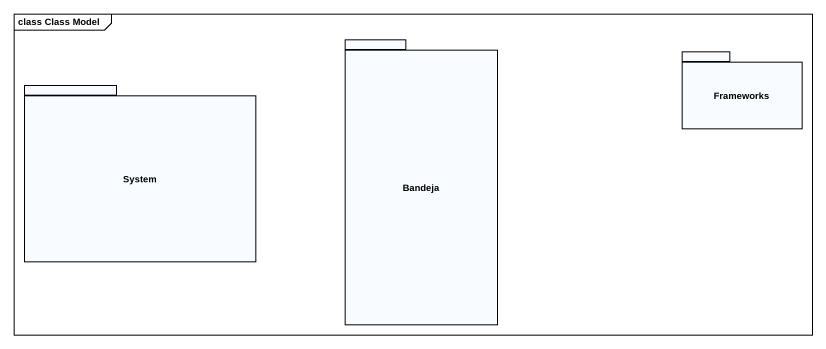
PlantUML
@startuml
mainframe class Class Model
package Bandeja {
}
package Frameworks {
}
package System {
}
@enduml
